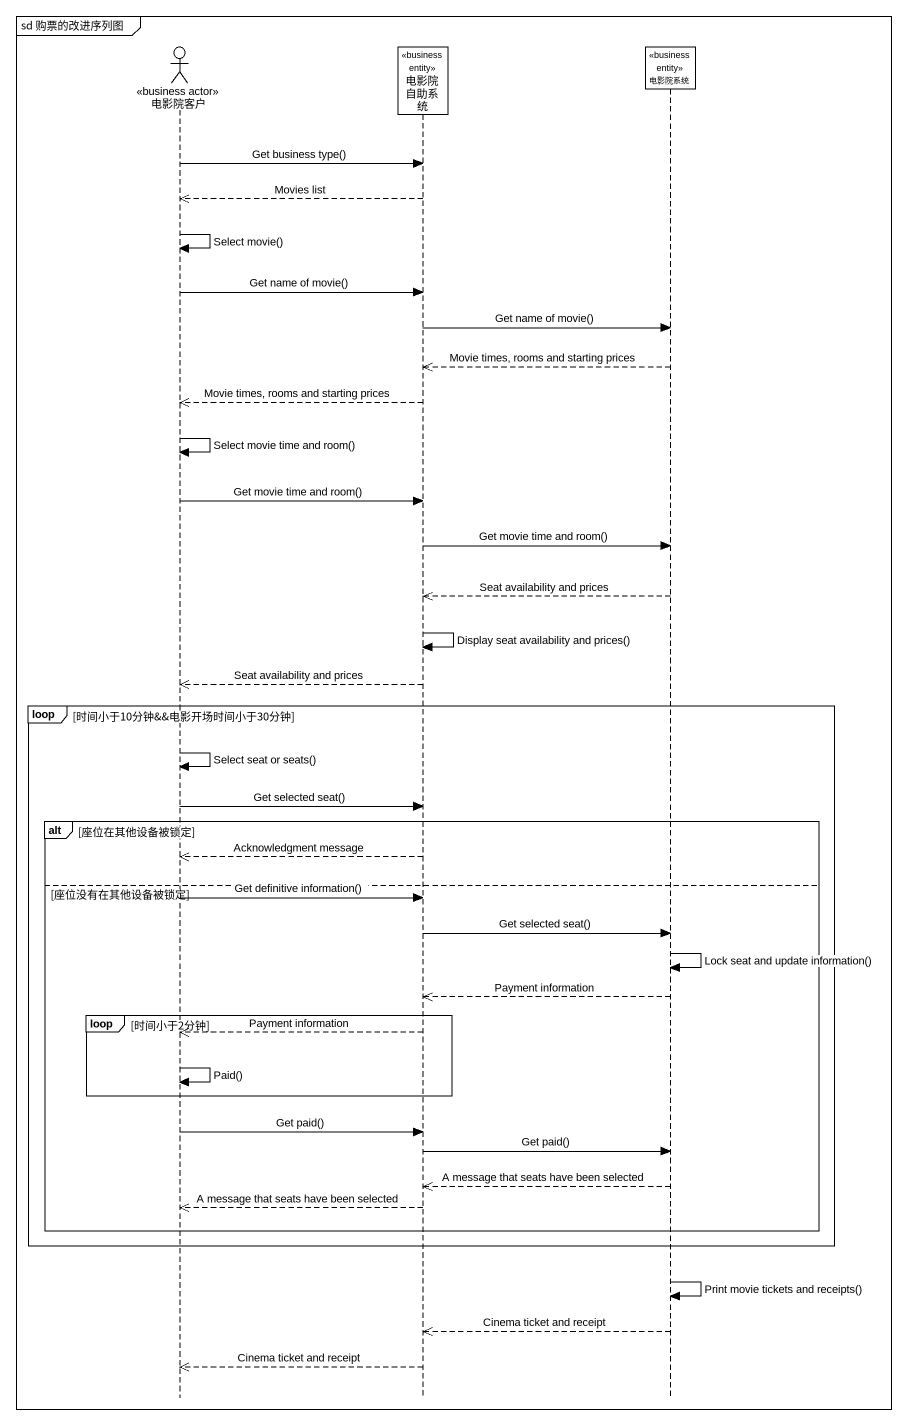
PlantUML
@startuml
mainframe sd 购票的改进序列图
hide footbox
actor 电影院客户 <<business actor>>
participant 电影院自助系统 <<business entity>>
participant 电影院系统 <<business entity>>

电影院客户 -> 电影院自助系统 : Get business type()
电影院自助系统 -->> 电影院客户 : Movies list
电影院客户 -> 电影院客户 : Select movie()
电影院客户 -> 电影院自助系统 : Get name of movie()
电影院自助系统 -> 电影院系统 : Get name of movie()
电影院系统 -->> 电影院自助系统 : Movie times, rooms and starting prices
电影院自助系统 -->> 电影院客户 : Movie times, rooms and starting prices
电影院客户 -> 电影院客户 : Select movie time and room()
电影院客户 -> 电影院自助系统 : Get movie time and room()
电影院自助系统 -> 电影院系统 : Get movie time and room()
电影院系统 -->> 电影院自助系统 : Seat availability and prices
电影院自助系统 -> 电影院自助系统 : Display seat availability and prices()
电影院自助系统 -->> 电影院客户 : Seat availability and prices
loop 时间小于10分钟&&电影开场时间小于30分钟
  电影院客户 -> 电影院客户 : Select seat or seats()
  电影院客户 -> 电影院自助系统 : Get selected seat()
  alt 座位在其他设备被锁定
    电影院自助系统 -->> 电影院客户 : Acknowledgment message
  else 座位没有在其他设备被锁定
    电影院客户 -> 电影院自助系统 : Get definitive information()
    电影院自助系统 -> 电影院系统 : Get selected seat()
    电影院系统 -> 电影院系统 : Lock seat and update information()
    电影院系统 -->> 电影院自助系统 : Payment information
    loop 时间小于2分钟
      电影院自助系统 -->> 电影院客户 : Payment information
      电影院客户 -> 电影院客户 : Paid()
    end
    电影院客户 -> 电影院自助系统 : Get paid()
    电影院自助系统 -> 电影院系统 : Get paid()
    电影院系统 -->> 电影院自助系统 : A message that seats have been selected
    电影院自助系统 -->> 电影院客户 : A message that seats have been selected
  end
end
电影院系统 -> 电影院系统 : Print movie tickets and receipts()
电影院系统 -->> 电影院自助系统 : Cinema ticket and receipt
电影院自助系统 -->> 电影院客户 : Cinema ticket and receipt
@enduml
